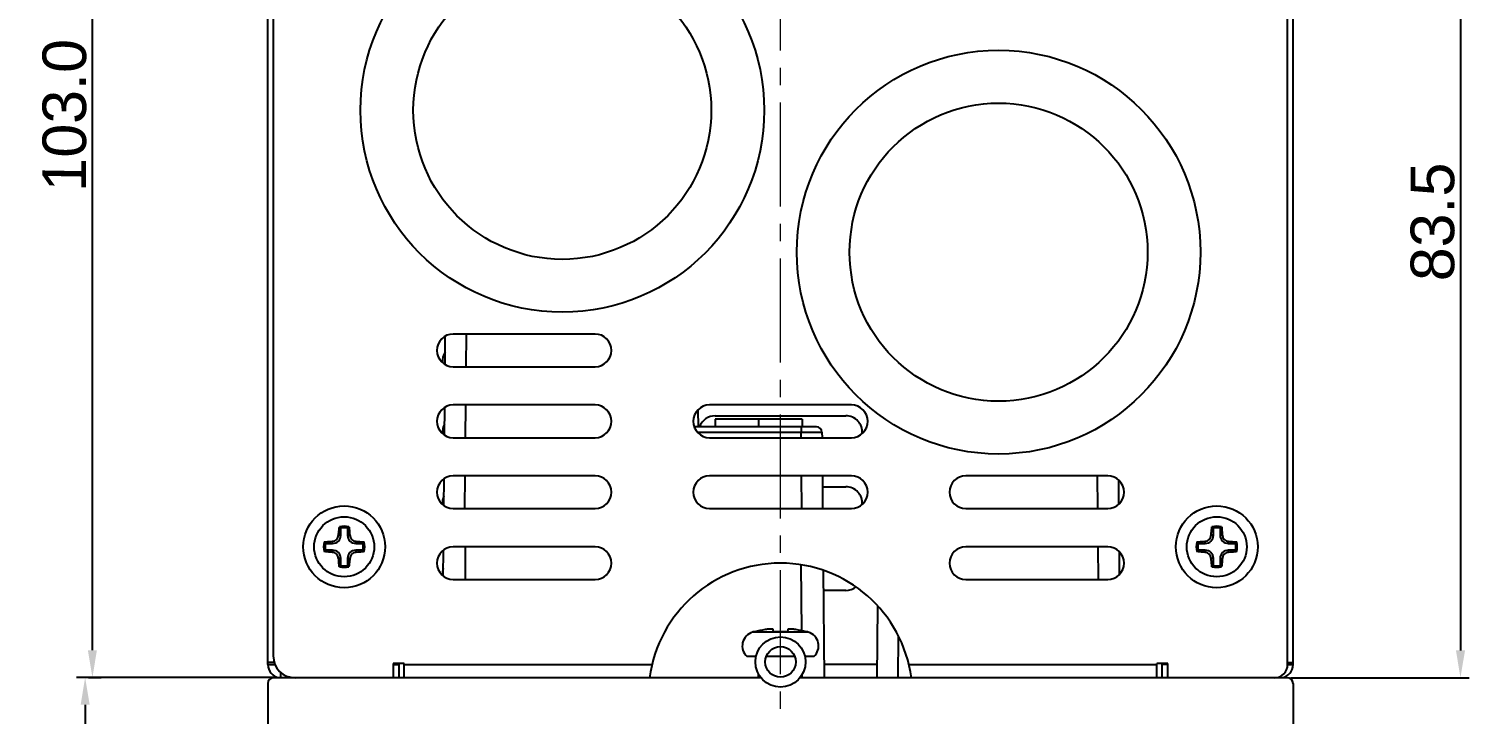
# Model space of a CAD drawing. Header units: millimetres. Extents: x -1493 to -686, y 1310 to 1867.
# Drawn here: x -960 to -827.9, y 1492.9 to 1555.7 of the extents above; entities that cross this region are included whole.
import ezdxf

# ---------------------------------------------------------------- set-up
doc = ezdxf.new("R2010")
doc.units = ezdxf.units.MM
doc.header["$PDMODE"] = 3
doc.header["$PDSIZE"] = 1.5
doc.linetypes.add('CENTER', pattern=[17.8, 10.75, -2.35, 2.35, -2.35])
doc.linetypes.add('CENTER2', pattern=[28.575, 19.05, -3.175, 3.175, -3.175])
doc.layers.get('0').update_dxf_attribs({"linetype": 'CONTINUOUS'})
doc.layers.get('Defpoints').update_dxf_attribs({"linetype": 'CONTINUOUS'})
doc.layers.add('3', color=112, linetype='CENTER', lineweight=15)
doc.layers.add('Dim', color=1, linetype='CONTINUOUS')
doc.styles.add('OMI-1', font='arial.ttf', dxfattribs={"oblique": 1})
doc.dimstyles.new('1', dxfattribs={"dimtxt": 4, "dimasz": 2.5, "dimexe": 0.8, "dimexo": 0.3, "dimgap": 0.5, "dimtad": 1, "dimtoh": 1, "dimdec": 1, "dimzin": 0, "dimdsep": 46, "dimtxsty": 'OMI-1', "dimcen": 0, "dimclrd": 256, "dimclre": 256, "dimclrt": 256, "dimadec": 0, "dimazin": 0, "dimtfac": 0.8, "dimtdec": 1, "dimtix": 1, "dimtmove": 0, "dimatfit": 3, "dimfxl": 1, "dimtolj": 1, "dimtzin": 0, "dimarcsym": 0})

# ---------------------------------------------------------------- blocks, each defined once
blk = doc.blocks.new('*D37')
at = {"layer": 'Defpoints', "color": 0, "transparency": 16777216}
for p in [(-937.1, 1496.27), (-954.84, 1407.55), (-950.09, 1407.55)]:
    blk.add_point(p, dxfattribs=at)
at = {"layer": 'Dim', "lineweight": -2, "transparency": 16777216}
for p, q in [((-937.4, 1496.27), (-955.64, 1496.27)), ((-954.84, 1493.77), (-954.84, 1410.05)), ((-950.39, 1407.55), (-955.64, 1407.55))]:
    blk.add_line(p, q, dxfattribs=at)
at = {"layer": 'Dim', "transparency": 16777216}
for points in [[(-954.42, 1493.77), (-955.25, 1493.77), (-954.84, 1496.27)], [(-955.25, 1410.05), (-954.42, 1410.05), (-954.84, 1407.55)]]:
    blk.add_solid(points, dxfattribs=at)
at = {"layer": 'Dim', "transparency": 16777216, "insert": (-957.38, 1451.91), "char_height": 4, "attachment_point": 5, "rotation": 90, "style": 'OMI-1'}
blk.add_mtext('\\A1;88.7', dxfattribs=at)
blk = doc.blocks.new('*D38')
at = {"layer": 'Defpoints', "color": 0, "transparency": 16777216}
for p in [(-954.17, 1599.25), (-937.99, 1599.25), (-954.84, 1496.27)]:
    blk.add_point(p, dxfattribs=at)
at = {"layer": 'Dim', "lineweight": -2, "transparency": 16777216}
for p, q in [((-938.29, 1599.25), (-954.97, 1599.25)), ((-954.17, 1498.77), (-954.17, 1596.75)), ((-954.54, 1496.27), (-953.37, 1496.27))]:
    blk.add_line(p, q, dxfattribs=at)
at = {"layer": 'Dim', "transparency": 16777216}
for points in [[(-953.76, 1596.75), (-954.59, 1596.75), (-954.17, 1599.25)], [(-954.59, 1498.77), (-953.76, 1498.77), (-954.17, 1496.27)]]:
    blk.add_solid(points, dxfattribs=at)
at = {"layer": 'Dim', "transparency": 16777216, "insert": (-956.72, 1547.76), "char_height": 4, "attachment_point": 5, "rotation": 90, "style": 'OMI-1'}
blk.add_mtext('\\A1;103.0', dxfattribs=at)
blk = doc.blocks.new('*D41')
at = {"layer": 'Defpoints', "color": 0, "transparency": 16777216}
for p in [(-856.11, 1579.75), (-844.62, 1496.25), (-828.75, 1496.25)]:
    blk.add_point(p, dxfattribs=at)
at = {"layer": 'Dim', "lineweight": -2, "transparency": 16777216}
for p, q in [((-855.81, 1579.75), (-827.95, 1579.75)), ((-828.75, 1577.25), (-828.75, 1498.75)), ((-844.32, 1496.25), (-827.95, 1496.25))]:
    blk.add_line(p, q, dxfattribs=at)
at = {"layer": 'Dim', "transparency": 16777216}
for points in [[(-828.33, 1577.25), (-829.16, 1577.25), (-828.75, 1579.75)], [(-829.16, 1498.75), (-828.33, 1498.75), (-828.75, 1496.25)]]:
    blk.add_solid(points, dxfattribs=at)
at = {"layer": 'Dim', "transparency": 16777216, "insert": (-831.29, 1538), "char_height": 4, "attachment_point": 5, "rotation": 90, "style": 'OMI-1'}
blk.add_mtext('\\A1;83.5', dxfattribs=at)

msp = doc.modelspace()

# ---------------------------------------------------------------- linework, layer by layer
at = {"color": 7, "linetype": 'Continuous'}
for p, q in [((-844.09, 1497.45), (-844.09, 1598.05)), ((-938.09, 1497.45), (-938.09, 1580.25)), ((-937.59, 1579.05), (-937.59, 1498.25)), ((-844.59, 1497.45), (-844.59, 1568.95)), ((-921.84, 1524.95), (-921.82, 1527.56)), ((-908.09, 1527.75), (-921.09, 1527.75)), ((-919.92, 1527.75), (-919.94, 1524.75)), ((-921.09, 1524.75), (-908.09, 1524.75)), ((-921.9, 1518.49), (-921.87, 1521.02)), ((-908.09, 1521.25), (-921.09, 1521.25)), ((-919.97, 1521.25), (-920, 1518.25)), ((-898.66, 1520.8), (-898.64, 1519.25)), ((-884.59, 1521.25), (-897.59, 1521.25)), ((-897.09, 1520.25), (-885.09, 1520.25)), ((-887.79, 1519.25), (-899, 1519.25)), ((-898.71, 1518.75), (-889.19, 1518.75)), ((-897.09, 1519.95), (-897.09, 1519.25)), ((-889.09, 1519.95), (-897.09, 1519.95)), ((-893.09, 1519.95), (-893.09, 1519.25)), ((-889.19, 1519.25), (-889.19, 1518.75)), ((-889.18, 1518.25), (-889.19, 1518.75)), ((-889.09, 1519.95), (-889.09, 1519.25)), ((-887.29, 1518.75), (-887.28, 1518.25)), ((-921.09, 1518.25), (-908.09, 1518.25)), ((-897.59, 1518.25), (-884.59, 1518.25)), ((-908.09, 1514.75), (-921.09, 1514.75)), ((-920.03, 1514.75), (-920.05, 1511.75)), ((-884.59, 1514.75), (-897.59, 1514.75)), ((-889.13, 1511.75), (-889.15, 1514.75)), ((-887.25, 1514.75), (-887.23, 1511.75)), ((-861.09, 1514.75), (-874.09, 1514.75)), ((-861.99, 1511.75), (-862.02, 1514.75)), ((-921.95, 1512.02), (-921.93, 1514.49)), ((-887.24, 1513.75), (-885.09, 1513.75)), ((-860.11, 1514.38), (-860.09, 1512.13)), ((-921.09, 1511.75), (-908.09, 1511.75)), ((-897.59, 1511.75), (-884.59, 1511.75)), ((-874.09, 1511.75), (-861.09, 1511.75)), ((-931.4, 1509.31), (-931.4, 1509.97)), ((-930.78, 1509.97), (-930.78, 1509.31)), ((-851.4, 1509.31), (-851.4, 1509.97)), ((-850.78, 1509.97), (-850.78, 1509.31)), ((-932.81, 1508.56), (-932.15, 1508.56)), ((-932.15, 1508.56), (-932.15, 1508.76)), ((-931.4, 1509.31), (-931.6, 1509.31)), ((-930.78, 1509.31), (-930.58, 1509.31)), ((-930.03, 1508.56), (-930.03, 1508.76)), ((-930.03, 1508.56), (-929.37, 1508.56)), ((-908.09, 1508.25), (-921.09, 1508.25)), ((-919.99, 1508.25), (-920.01, 1505.25)), ((-861.09, 1508.25), (-874.09, 1508.25)), ((-861.93, 1505.25), (-861.96, 1508.25)), ((-852.81, 1508.56), (-852.15, 1508.56)), ((-852.15, 1508.56), (-852.15, 1508.76)), ((-851.4, 1509.31), (-851.6, 1509.31)), ((-850.78, 1509.31), (-850.58, 1509.31)), ((-850.03, 1508.56), (-850.03, 1508.76)), ((-850.03, 1508.56), (-849.37, 1508.56)), ((-932.15, 1507.94), (-932.81, 1507.94)), ((-932.15, 1507.94), (-932.15, 1507.74)), ((-931.4, 1507.19), (-931.6, 1507.19)), ((-931.4, 1506.53), (-931.4, 1507.19)), ((-930.78, 1507.19), (-930.78, 1506.53)), ((-930.78, 1507.19), (-930.58, 1507.19)), ((-930.03, 1507.94), (-930.03, 1507.74)), ((-929.37, 1507.94), (-930.03, 1507.94)), ((-922.01, 1505.57), (-921.99, 1507.95)), ((-860.05, 1507.83), (-860.04, 1505.68)), ((-852.15, 1507.94), (-852.81, 1507.94)), ((-852.15, 1507.94), (-852.15, 1507.74)), ((-851.4, 1507.19), (-851.6, 1507.19)), ((-851.4, 1506.53), (-851.4, 1507.19)), ((-850.78, 1507.19), (-850.58, 1507.19)), ((-850.78, 1507.19), (-850.78, 1506.53)), ((-849.37, 1507.94), (-850.03, 1507.94)), ((-850.03, 1507.94), (-850.03, 1507.74)), ((-889.13, 1500.56), (-889.18, 1506.59)), ((-887.18, 1506.09), (-887.09, 1496.25)), ((-921.09, 1505.25), (-908.09, 1505.25)), ((-885.09, 1504.25), (-887.16, 1504.25)), ((-874.09, 1505.25), (-861.09, 1505.25)), ((-882.23, 1496.25), (-882.17, 1502.81)), ((-888.54, 1500.44), (-893.64, 1500.44)), ((-893.48, 1500.46), (-893.56, 1500.46)), ((-891.73, 1500.46), (-891.76, 1500.66)), ((-890.45, 1500.46), (-891.73, 1500.46)), ((-890.42, 1500.66), (-890.45, 1500.46)), ((-888.62, 1500.46), (-888.7, 1500.46)), ((-880.29, 1500.09), (-880.33, 1496.25)), ((-937.49, 1497.65), (-938.09, 1497.65)), ((-926.59, 1497.55), (-926.59, 1496.25)), ((-925.59, 1497.55), (-926.59, 1497.55)), ((-925.59, 1496.25), (-925.59, 1497.55)), ((-893.33, 1498.2), (-894.15, 1498.2)), ((-889.78, 1498.2), (-892.4, 1498.2)), ((-888.02, 1498.2), (-888.85, 1498.2)), ((-855.59, 1497.55), (-856.59, 1497.55)), ((-856.59, 1496.25), (-856.59, 1497.55)), ((-855.59, 1496.25), (-855.59, 1497.55)), ((-844.58, 1497.65), (-844.09, 1497.65)), ((-938.09, 1497.45), (-937.42, 1497.45)), ((-892.87, 1496.25), (-937.56, 1496.25)), ((-936.89, 1496.25), (-936.89, 1496.73)), ((-926.59, 1497.45), (-926.09, 1497.45)), ((-926.09, 1497.45), (-926.09, 1496.25)), ((-925.59, 1497.45), (-902.87, 1497.45)), ((-893.09, 1496.25), (-893.09, 1496.56)), ((-844.62, 1496.25), (-889.31, 1496.25)), ((-889.09, 1496.25), (-889.09, 1496.56)), ((-882.22, 1497.45), (-887.1, 1497.45)), ((-879.31, 1497.45), (-856.59, 1497.45)), ((-855.59, 1497.45), (-856.09, 1497.45)), ((-856.09, 1496.25), (-856.09, 1497.45)), ((-845.29, 1496.25), (-845.29, 1496.36)), ((-844.59, 1497.45), (-844.09, 1497.45)), ((-938.09, 1495.72), (-938.09, 1491.75)), ((-844.09, 1495.72), (-844.09, 1491.75))]:
    msp.add_line(p, q, dxfattribs=at)
for centre, radius in [((-911.09, 1548.25), 18.5), ((-911.09, 1548.25), 13.66), ((-871.09, 1535.25), 18.5), ((-871.09, 1535.25), 13.66), ((-931.09, 1508.25), 3.75), ((-931.09, 1508.25), 2.75), ((-851.09, 1508.25), 3.75), ((-851.09, 1508.25), 2.75), ((-891.09, 1497.7), 2.3), ((-891.09, 1497.7), 1.4)]:
    msp.add_circle(centre, radius, dxfattribs=at)
for centre, radius, start, end in [((-921.09, 1526.25), 1.5, 90, 270), ((-908.09, 1526.25), 1.5, 270, 90), ((-920.59, 1525.25), 1.5, 145.8906, 184.5929), ((-921.09, 1519.75), 1.5, 90, 270), ((-908.09, 1519.75), 1.5, 270, 90), ((-897.59, 1519.75), 1.5, 90, 270), ((-897.09, 1518.75), 1.5, 90, 160.5083), ((-885.09, 1518.75), 1.5, 355.4071, 90), ((-884.59, 1519.75), 1.5, 270, 90), ((-920.59, 1518.75), 1.5, 150.1131, 184.5929), ((-887.79, 1518.75), 0.5, 0.5, 90), ((-921.09, 1513.25), 1.5, 90, 270), ((-908.09, 1513.25), 1.5, 270, 90), ((-897.59, 1513.25), 1.5, 90, 270), ((-884.59, 1513.25), 1.5, 270, 90), ((-874.09, 1513.25), 1.5, 90, 270), ((-861.09, 1513.25), 1.5, 270, 90), ((-885.09, 1512.25), 1.5, 355.4071, 90), ((-920.59, 1512.25), 1.5, 154.8682, 184.5929), ((-931.09, 1508.25), 1.88, 76.4229, 103.5771), ((-935.06, 1505.59), 5.71, 50.1204, 51.811), ((-931.09, 1508.25), 1.75, 79.7747, 100.2253), ((-927.12, 1505.59), 5.71, 128.189, 129.8796), ((-851.09, 1508.25), 1.88, 76.4229, 103.5771), ((-855.06, 1505.59), 5.71, 50.1204, 51.811), ((-851.09, 1508.25), 1.75, 79.7747, 100.2253), ((-847.12, 1505.59), 5.71, 128.189, 129.8796), ((-931.09, 1508.25), 1.88, 166.4229, 193.5771), ((-928.43, 1512.22), 5.71, 218.189, 219.8796), ((-931.09, 1508.25), 1.75, 169.7747, 190.2253), ((-932.15, 1509.31), 0.75, 270, 0), ((-932.19, 1509.34), 0.587, 273.3999, 356.6001), ((-930.03, 1509.31), 0.75, 180, 270), ((-929.99, 1509.34), 0.587, 183.3999, 266.6001), ((-933.75, 1512.22), 5.71, 320.1204, 321.811), ((-931.09, 1508.25), 1.75, 349.7747, 10.2253), ((-931.09, 1508.25), 1.88, 346.4229, 13.5771), ((-921.09, 1506.75), 1.5, 90, 270), ((-908.09, 1506.75), 1.5, 270, 90), ((-874.09, 1506.75), 1.5, 90, 270), ((-861.09, 1506.75), 1.5, 270, 90), ((-851.09, 1508.25), 1.88, 166.4229, 193.5771), ((-848.43, 1512.22), 5.71, 218.189, 219.8796), ((-851.09, 1508.25), 1.75, 169.7747, 190.2253), ((-852.15, 1509.31), 0.75, 270, 0), ((-852.19, 1509.34), 0.587, 273.3999, 356.6001), ((-850.03, 1509.31), 0.75, 180, 270), ((-849.99, 1509.34), 0.587, 183.3999, 266.6001), ((-853.75, 1512.22), 5.71, 320.1204, 321.811), ((-851.09, 1508.25), 1.75, 349.7747, 10.2253), ((-851.09, 1508.25), 1.88, 346.4229, 13.5771), ((-928.43, 1504.27), 5.71, 140.1204, 141.811), ((-932.15, 1507.19), 0.75, 0, 90), ((-932.19, 1507.15), 0.587, 3.3999, 86.6001), ((-930.03, 1507.19), 0.75, 90, 180), ((-929.99, 1507.15), 0.587, 93.3999, 176.6001), ((-933.75, 1504.27), 5.71, 38.189, 39.8796), ((-848.43, 1504.27), 5.71, 140.1204, 141.811), ((-852.15, 1507.19), 0.75, 0, 90), ((-852.19, 1507.15), 0.587, 3.3999, 86.6001), ((-850.03, 1507.19), 0.75, 90, 180), ((-849.99, 1507.15), 0.587, 93.3999, 176.6001), ((-853.75, 1504.27), 5.71, 38.189, 39.8796), ((-935.06, 1510.91), 5.71, 308.189, 309.8796), ((-931.09, 1508.25), 1.88, 256.4229, 283.5771), ((-931.09, 1508.25), 1.75, 259.7747, 280.2253), ((-927.12, 1510.91), 5.71, 230.1204, 231.811), ((-920.59, 1505.75), 1.5, 160.641, 184.5929), ((-891.09, 1494.64), 12.11, 7.6281, 172.3719), ((-855.06, 1510.91), 5.71, 308.189, 309.8796), ((-851.09, 1508.25), 1.88, 256.4229, 283.5771), ((-851.09, 1508.25), 1.75, 259.7747, 280.2253), ((-847.12, 1510.91), 5.71, 230.1204, 231.811), ((-885.09, 1505.75), 1.5, 270, 307.9014), ((-893.28, 1499.17), 1.31, 106.0916, 228.003), ((-891.09, 1491.6), 9.2, 105.5895, 106.0916), ((-891.09, 1491.49), 9.28, 98.7532, 104.9063), ((-891.09, 1491.49), 9.28, 75.0937, 81.2468), ((-891.09, 1491.6), 9.2, 73.9084, 74.4105), ((-888.9, 1499.17), 1.31, 311.997, 73.9084), ((-935.59, 1498.25), 2, 180, 270), ((-928.34, 1497.57), 2.25, 356.8269, 359.3723), ((-853.84, 1497.57), 2.25, 180.6277, 183.1731), ((-936.89, 1497.45), 1.2, 180, 262.3825), ((-937.56, 1495.72), 0.53, 90, 180), ((-845.79, 1497.45), 1.2, 270, 0), ((-845.29, 1497.45), 1.2, 277.0763, 0), ((-844.62, 1495.72), 0.53, 0, 90)]:
    msp.add_arc(centre, radius, start, end, dxfattribs=at)
for points, knots in [([(-889.19, 1518.75), (-889.06, 1518.75), (-888.82, 1518.75), (-888.46, 1518.75), (-888.19, 1518.75), (-887.99, 1518.75), (-887.85, 1518.75), (-887.73, 1518.75), (-887.62, 1518.75), (-887.52, 1518.75), (-887.45, 1518.75), (-887.4, 1518.75), (-887.37, 1518.75), (-887.35, 1518.75), (-887.33, 1518.75), (-887.31, 1518.75), (-887.3, 1518.75), (-887.29, 1518.75), (-887.29, 1518.75), (-887.29, 1518.75), (-887.29, 1518.75), (-887.29, 1518.75)], [0, 0, 0, 0, 0.199359, 0.386046, 0.555775, 0.632939, 0.704257, 0.769191, 0.827207, 0.877767, 0.920337, 0.938458, 0.95438, 0.968037, 0.979361, 0.988286, 0.994744, 0.997028, 0.99867, 0.999662, 1, 1, 1, 1]), ([(-931.6, 1509.31), (-931.6, 1509.38), (-931.58, 1509.63), (-931.55, 1509.89), (-931.53, 1510.08)], [0, 0, 0, 0, 0.261813, 1, 1, 1, 1]), ([(-930.65, 1510.08), (-930.64, 1510.02), (-930.61, 1509.76), (-930.59, 1509.5), (-930.58, 1509.31)], [0, 0, 0, 0, 0.237138, 1, 1, 1, 1]), ([(-851.6, 1509.31), (-851.6, 1509.38), (-851.58, 1509.63), (-851.55, 1509.89), (-851.53, 1510.08)], [0, 0, 0, 0, 0.261813, 1, 1, 1, 1]), ([(-850.65, 1510.08), (-850.64, 1510.02), (-850.61, 1509.76), (-850.59, 1509.5), (-850.58, 1509.31)], [0, 0, 0, 0, 0.237138, 1, 1, 1, 1]), ([(-932.92, 1508.69), (-932.86, 1508.7), (-932.6, 1508.72), (-932.35, 1508.74), (-932.15, 1508.76)], [0, 0, 0, 0, 0.237136, 1, 1, 1, 1]), ([(-930.03, 1508.76), (-929.96, 1508.75), (-929.71, 1508.74), (-929.45, 1508.71), (-929.26, 1508.69)], [0, 0, 0, 0, 0.261818, 1, 1, 1, 1]), ([(-852.92, 1508.69), (-852.86, 1508.7), (-852.6, 1508.72), (-852.35, 1508.74), (-852.15, 1508.76)], [0, 0, 0, 0, 0.237136, 1, 1, 1, 1]), ([(-850.03, 1508.76), (-849.96, 1508.75), (-849.71, 1508.74), (-849.45, 1508.71), (-849.26, 1508.69)], [0, 0, 0, 0, 0.261818, 1, 1, 1, 1]), ([(-932.15, 1507.74), (-932.22, 1507.74), (-932.47, 1507.76), (-932.73, 1507.78), (-932.92, 1507.81)], [0, 0, 0, 0, 0.261818, 1, 1, 1, 1]), ([(-931.53, 1506.42), (-931.54, 1506.48), (-931.57, 1506.73), (-931.59, 1506.99), (-931.6, 1507.19)], [0, 0, 0, 0, 0.237138, 1, 1, 1, 1]), ([(-930.58, 1507.19), (-930.58, 1507.12), (-930.6, 1506.86), (-930.63, 1506.61), (-930.65, 1506.42)], [0, 0, 0, 0, 0.261813, 1, 1, 1, 1]), ([(-929.26, 1507.81), (-929.32, 1507.8), (-929.58, 1507.77), (-929.83, 1507.75), (-930.03, 1507.74)], [0, 0, 0, 0, 0.237136, 1, 1, 1, 1]), ([(-852.15, 1507.74), (-852.22, 1507.74), (-852.47, 1507.76), (-852.73, 1507.78), (-852.92, 1507.81)], [0, 0, 0, 0, 0.261818, 1, 1, 1, 1]), ([(-851.53, 1506.42), (-851.54, 1506.48), (-851.57, 1506.73), (-851.59, 1506.99), (-851.6, 1507.19)], [0, 0, 0, 0, 0.237138, 1, 1, 1, 1]), ([(-850.58, 1507.19), (-850.58, 1507.12), (-850.6, 1506.86), (-850.63, 1506.61), (-850.65, 1506.42)], [0, 0, 0, 0, 0.261813, 1, 1, 1, 1]), ([(-849.26, 1507.81), (-849.32, 1507.8), (-849.58, 1507.77), (-849.83, 1507.75), (-850.03, 1507.74)], [0, 0, 0, 0, 0.237136, 1, 1, 1, 1]), ([(-891.76, 1500.66), (-891.76, 1500.67), (-891.77, 1500.68), (-891.78, 1500.68), (-891.8, 1500.69), (-891.84, 1500.7), (-891.9, 1500.71), (-891.97, 1500.71), (-892.04, 1500.71), (-892.12, 1500.71), (-892.23, 1500.7), (-892.36, 1500.68), (-892.46, 1500.67), (-892.5, 1500.66)], [0, 0, 0, 0, 0.015531, 0.035656, 0.062589, 0.09714, 0.189523, 0.311462, 0.382393, 0.459152, 0.627309, 0.809782, 1, 1, 1, 1]), ([(-889.68, 1500.66), (-889.72, 1500.67), (-889.82, 1500.68), (-889.95, 1500.7), (-890.06, 1500.71), (-890.14, 1500.71), (-890.21, 1500.71), (-890.28, 1500.71), (-890.34, 1500.7), (-890.38, 1500.69), (-890.4, 1500.68), (-890.41, 1500.68), (-890.42, 1500.67), (-890.42, 1500.66)], [0, 0, 0, 0, 0.190138, 0.372606, 0.540759, 0.617524, 0.688464, 0.810428, 0.902837, 0.937398, 0.964338, 0.984467, 1, 1, 1, 1])]:
    msp.add_open_spline(points, degree=3, knots=knots, dxfattribs=at)
at = {"layer": '3', "linetype": 'CENTER2', "ltscale": 0.5}
msp.add_line((-891.09, 1382.27), (-891.09, 1631.98), dxfattribs=at)

# ---------------------------------------------------------------- dimensions: what is measured, and where the dimension line sits
at = {"layer": 'Dim'}
for base, p1, p2, picture, middle in [((-954.17, 1599.25), (-954.84, 1496.27), (-937.99, 1599.25), '*D38', (-956.72, 1547.76)), ((-828.75, 1496.25), (-856.11, 1579.75), (-844.62, 1496.25), '*D41', (-831.29, 1538)), ((-954.84, 1407.55), (-937.1, 1496.27), (-950.09, 1407.55), '*D37', (-957.38, 1451.91))]:
    dim = msp.add_linear_dim(base=base, p1=p1, p2=p2, angle=90, dimstyle='1', dxfattribs=at)
    dim.commit()
    dim.dimension.update_dxf_attribs({"geometry": picture, "text_midpoint": middle})

doc.saveas('drawing.dxf')
